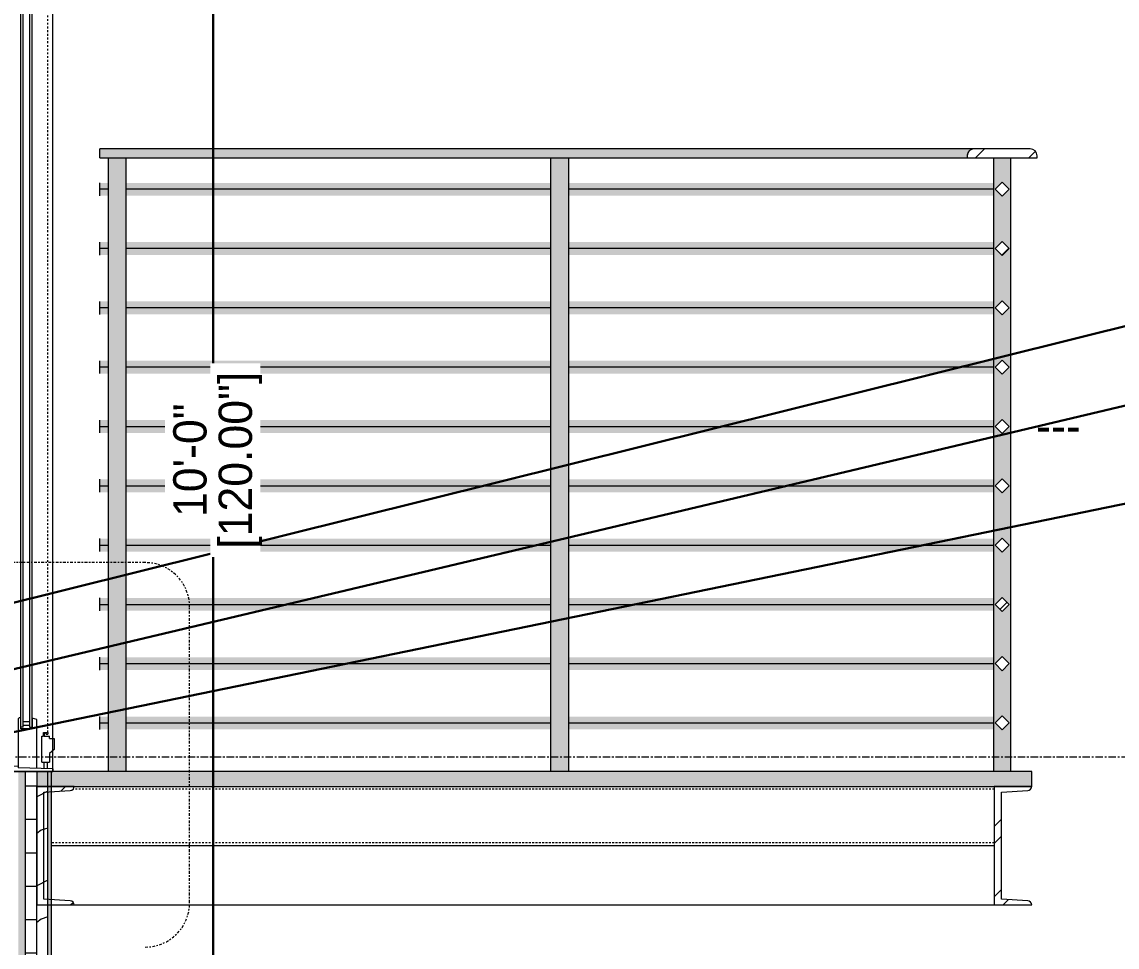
# Model space of a CAD drawing. Header units: inches. Extents: x 2469 to 3241, y -184 to 455.
# Drawn here: x 2896.8 to 2970.7, y 255.2 to 317.6 of the extents above; entities that cross this region are included whole.
import ezdxf

# ---------------------------------------------------------------- set-up
doc = ezdxf.new("R2010")
doc.units = ezdxf.units.IN
doc.header["$MEASUREMENT"] = 0
for name, pattern in [('Dash', [0.25, 0.125, -0.125]), ('Dash Dot 3_16_', [0.3125, 0.1875, -0.0625, 0, -0.0625]), ('Grid Line 1_2_', [0.875, 0.5, -0.125, 0.125, -0.125]), ('Hidden 1_8_', [0.1875, 0.125, -0.0625])]:
    doc.linetypes.add(name, pattern=pattern)
for name, color, linetype, lineweight in [('A-ANNO-DIMS-1', 211, 'Continuous', 30), ('A-ANNO-SYMB', 150, 'Continuous', 9), ('A-ANNO-SYMB-1', 150, 'Dash Dot 3_16_', 9), ('A-DETL-GENF-1', 55, 'Continuous', 9), ('A-DETL-GENF-HDLN-1', 55, 'Dash', 9), ('A-DOOR-2', 55, 'Continuous', 9), ('A-DOOR-5', 31, 'Continuous', 9), ('A-DOOR-FRAM', 31, 'Continuous', 9), ('A-DOOR-FRAM-2', 55, 'Continuous', 9), ('A-FLOR-5', 192, 'Continuous', 9), ('A-FLOR-6', 13, 'Continuous', 18), ('A-FLOR-HRAL', 11, 'Continuous', 9), ('A-FLOR-HRAL-1', 254, 'Continuous', 9), ('A-FLOR-HRAL-2', 55, 'Continuous', 9), ('A-FLOR-LEVL-1', 51, 'Grid Line 1_2_', 9), ('A-WALL-2', 55, 'Continuous', 9), ('A-WALL-3', 251, 'Continuous', 5), ('A-WALL-6', 113, 'Continuous', 9), ('A-WALL-PATT-2', 45, 'Continuous', 9), ('G-ANNO-TEXT', 231, 'Continuous', 30), ('S-BEAM-1', 55, 'Continuous', 9), ('S-BEAM-5', 55, 'Hidden 1_8_', 9)]:
    doc.layers.add(name, color=color, linetype=linetype, lineweight=lineweight)
doc.styles.add('Century Gothic', font='ufonts.com_century-gothic.ttf', dxfattribs={"height": 2.25})
doc.dimstyles.new('OD__1_16__Tol__', dxfattribs={"dimscale": 12, "dimtxt": 2.349379, "dimasz": 0.25, "dimexe": 0.1875, "dimexo": 0.125, "dimgap": 0.03125, "dimtad": 1, "dimdec": 4, "dimrnd": 0.0625, "dimzin": 3, "dimdsep": 46, "dimlunit": 4, "dimtxsty": 'Century Gothic', "dimblk1": 'OBLIQUE', "dimblk2": 'OBLIQUE', "dimsah": 1, "dimcen": 0.09, "dimdle": 0.1875, "dimazin": 0, "dimtfac": 1, "dimtdec": 4, "dimtix": 1, "dimtmove": 0, "dimatfit": 3, "dimfxl": 1, "dimtvp": 1, "dimtfill": 1, "dimfrac": 2, "dimtolj": 1, "dimtzin": 0, "dimlwd": 30, "dimlwe": 30, "dimarcsym": 2})
pattern_1 = [(45, (3257.106, 59.024), (-2.375879, 2.375879), []), (45, (3257.106, 62.624), (-2.375879, 2.375879), [])]

# ---------------------------------------------------------------- blocks, each defined once
blk = doc.blocks.new('Door-Sliding-Marvin-2_Panel_Patio_Door-Essential - MARVIN ESSENTIAL SLIDING - 6_-0_X6_-10_ - 3RD FLOOR-3344819-WALL SECTION - NORTH EXT_ WALL - LOOKING WEST')
at = {"layer": 'A-DETL-GENF-1'}
for p, q in [((3859.224, 349.999), (3859.269, 349.999)), ((3859.224, 348.655), (3859.224, 349.999)), ((3859.269, 348.5), (3859.269, 349.999)), ((3855.849, 348.5), (3855.849, 347)), ((3860.262, 348.5), (3855.849, 348.5)), ((3856.286, 348.25), (3856.286, 347.139)), ((3857.661, 348.25), (3856.286, 348.25)), ((3857.661, 348.25), (3857.661, 347)), ((3859.114, 348.5), (3859.114, 348.655)), ((3859.224, 348.655), (3859.114, 348.655)), ((3860.262, 347.75), (3860.262, 348.5)), ((3856.286, 345.187), (3856.286, 347.562)), ((3856.286, 347.562), (3857.536, 347.562)), ((3857.536, 347.562), (3857.536, 345.24)), ((3857.974, 345.187), (3857.974, 347.562)), ((3857.974, 347.562), (3859.224, 347.562)), ((3859.224, 347.562), (3859.224, 345.24)), ((3859.349, 347), (3859.349, 347.75)), ((3859.349, 347.75), (3860.262, 347.75)), ((3859.792, 347.401), (3859.912, 347.401)), ((3859.792, 346.39), (3859.792, 347.401)), ((3859.912, 347.401), (3859.912, 347.01)), ((3859.967, 347.328), (3859.967, 346.181)), ((3860.259, 347.328), (3859.967, 347.328)), ((3860.164, 347.75), (3860.259, 347.328)), ((3860.312, 347.32), (3860.215, 347.75)), ((3860.312, 346.181), (3860.312, 347.32)), ((3855.849, 347), (3856.14, 347)), ((3856.286, 347.139), (3856.14, 347)), ((3857.661, 347), (3857.974, 347)), ((3859.224, 347), (3859.349, 347)), ((3859.837, 347.01), (3859.837, 346.374)), ((3859.967, 347.01), (3859.837, 347.01)), ((3857.224, 345.875), (3856.474, 345.875)), ((3856.474, 345.875), (3856.474, 345.125)), ((3857.224, 345.156), (3857.224, 345.875)), ((3858.161, 345.875), (3858.161, 345.125)), ((3858.911, 345.875), (3858.161, 345.875)), ((3858.911, 345.156), (3858.911, 345.875)), ((3859.567, 346.101), (3859.792, 346.39)), ((3859.567, 346.101), (3859.567, 344.338)), ((3859.837, 346.374), (3859.614, 346.087)), ((3860.087, 346.087), (3859.614, 346.087)), ((3859.967, 346.523), (3859.837, 346.523)), ((3859.967, 346.181), (3860.312, 346.181)), ((3860.087, 345.506), (3860.087, 346.087)), ((3856.349, 345.125), (3856.286, 345.187)), ((3856.474, 345.125), (3856.349, 345.125)), ((3856.474, 269.991), (3856.474, 345.759)), ((3856.62, 345.759), (3856.474, 345.759)), ((3856.62, 269.991), (3856.62, 345.759)), ((3857.073, 345.652), (3856.62, 345.652)), ((3857.073, 345.394), (3856.62, 345.394)), ((3857.073, 269.991), (3857.073, 345.759)), ((3857.073, 345.759), (3857.224, 345.759)), ((3857.224, 269.991), (3857.224, 345.759)), ((3857.536, 345.24), (3857.224, 345.156)), ((3858.036, 345.125), (3857.974, 345.187)), ((3858.161, 345.125), (3858.036, 345.125)), ((3858.161, 269.991), (3858.161, 345.759)), ((3858.307, 345.759), (3858.161, 345.759)), ((3858.307, 269.991), (3858.307, 345.759)), ((3858.76, 345.652), (3858.307, 345.652)), ((3858.76, 345.394), (3858.307, 345.394)), ((3858.76, 269.991), (3858.76, 345.759)), ((3858.76, 345.759), (3858.911, 345.759)), ((3858.911, 269.991), (3858.911, 345.759)), ((3859.224, 345.24), (3858.911, 345.156)), ((3860.399, 345.246), (3860.087, 345.506)), ((3860.399, 344.494), (3860.399, 345.246)), ((3860.087, 344.494), (3860.087, 344.338)), ((3860.087, 344.494), (3860.399, 344.494)), ((3859.567, 344.338), (3859.69, 344.338)), ((3859.69, 344.338), (3859.69, 344.093)), ((3859.69, 344.093), (3859.971, 344.093)), ((3859.73, 344.338), (3860.087, 344.338)), ((3859.73, 344.133), (3859.73, 344.338)), ((3859.866, 344.133), (3859.73, 344.133)), ((3859.866, 344.203), (3859.971, 344.203)), ((3859.866, 344.203), (3859.866, 344.133)), ((3859.971, 344.093), (3859.971, 344.203)), ((3856.349, 270.625), (3856.286, 270.562)), ((3856.286, 270.562), (3856.286, 268.375)), ((3856.474, 270.625), (3856.349, 270.625)), ((3856.474, 269.875), (3856.474, 270.625)), ((3857.536, 270.51), (3857.224, 270.594)), ((3857.224, 270.594), (3857.224, 269.875)), ((3857.536, 268.375), (3857.536, 270.51)), ((3858.036, 270.625), (3857.974, 270.562)), ((3857.974, 270.562), (3857.974, 267.254)), ((3858.161, 270.625), (3858.036, 270.625)), ((3858.161, 269.875), (3858.161, 270.625)), ((3859.224, 270.51), (3858.911, 270.594)), ((3858.911, 270.594), (3858.911, 269.875)), ((3859.224, 267.21), (3859.224, 270.51)), ((3856.62, 269.991), (3856.474, 269.991)), ((3857.224, 269.875), (3856.474, 269.875)), ((3857.073, 270.356), (3856.62, 270.356)), ((3857.073, 270.098), (3856.62, 270.098)), ((3857.073, 269.991), (3857.224, 269.991)), ((3858.307, 269.991), (3858.161, 269.991)), ((3858.911, 269.875), (3858.161, 269.875)), ((3858.76, 270.356), (3858.307, 270.356)), ((3858.76, 270.098), (3858.307, 270.098)), ((3858.76, 269.991), (3858.911, 269.991)), ((3859.567, 269.39), (3859.69, 269.39)), ((3859.567, 267.64), (3859.567, 269.39)), ((3859.69, 269.39), (3859.69, 269.635)), ((3859.69, 269.635), (3859.971, 269.635)), ((3859.73, 269.595), (3859.73, 269.39)), ((3859.866, 269.595), (3859.73, 269.595)), ((3859.73, 269.39), (3860.087, 269.39)), ((3859.866, 269.525), (3859.866, 269.595)), ((3859.866, 269.525), (3859.971, 269.525)), ((3859.971, 269.635), (3859.971, 269.525)), ((3860.087, 269.234), (3860.087, 269.39)), ((3860.087, 269.234), (3860.399, 269.234)), ((3860.399, 269.234), (3860.399, 268.482)), ((3855.942, 268.656), (3855.849, 268.562)), ((3855.849, 267), (3855.849, 268.562)), ((3855.942, 268.656), (3856.199, 268.656)), ((3856.199, 268.259), (3856.199, 268.656)), ((3856.199, 268.259), (3856.98, 268.259)), ((3856.286, 268.375), (3857.134, 268.375)), ((3856.98, 268.259), (3856.98, 267.378)), ((3857.134, 268.375), (3857.134, 267.705)), ((3857.194, 268.375), (3857.536, 268.375)), ((3857.194, 267.705), (3857.194, 268.375)), ((3860.399, 268.482), (3860.087, 268.222)), ((3857.134, 267.705), (3857.194, 267.705)), ((3859.567, 267.64), (3860.087, 267.64)), ((3859.702, 267.64), (3859.702, 267.193)), ((3859.942, 267.185), (3859.942, 267.64)), ((3860.087, 268.222), (3860.087, 267.64)), ((3860.317, 267), (3855.849, 267)), ((3857.974, 267.344), (3856.98, 267.378)), ((3860.317, 267.172), (3857.974, 267.254)), ((3860.317, 267.172), (3860.317, 267))]:
    blk.add_line(p, q, dxfattribs=at)
at = {"layer": 'A-DETL-GENF-HDLN-1'}
blk.add_line((3859.971, 269.635), (3859.971, 344.093), dxfattribs=at)
at = {"layer": 'A-DOOR-5'}
for p, q in [((3851.849, 347.812), (3851.849, 348.5)), ((3855.817, 347.812), (3851.849, 347.812))]:
    blk.add_line(p, q, dxfattribs=at)
at = {"layer": 'A-DOOR-FRAM'}
blk.add_line((3855.849, 267), (3860.317, 267), dxfattribs=at)
at = {"layer": 'A-DOOR-FRAM-2'}
for p, q in [((3851.849, 348.5), (3851.849, 267)), ((3855.817, 348.5), (3851.849, 348.5)), ((3855.849, 348.5), (3855.849, 267)), ((3860.317, 348.5), (3855.849, 348.5)), ((3860.317, 267), (3860.317, 348.5)), ((3851.849, 267), (3855.817, 267))]:
    blk.add_line(p, q, dxfattribs=at)
blk = doc.blocks.new('Railing - Baluster_01-2700443-WALL SECTION - NORTH EXT_ WALL - LOOKING WEST')
at = {"layer": 'A-FLOR-HRAL-1'}
blk.add_hatch(color=256, dxfattribs=at).paths.add_polyline_path([(3865.245, 267), (3865.245, 308.405), (3864.064, 308.405), (3864.064, 267)], flags=0)
at = {"layer": 'A-FLOR-HRAL-2'}
for p, q in [((3864.064, 267), (3864.064, 308.405)), ((3865.245, 308.405), (3865.245, 267))]:
    blk.add_line(p, q, dxfattribs=at)
blk = doc.blocks.new('Railing - Baluster_01-V61-WALL SECTION - NORTH EXT_ WALL - LOOKING WEST')
at = {"layer": 'A-FLOR-HRAL-1'}
h = blk.add_hatch(color=256, dxfattribs=at)
h.paths.add_polyline_path([(3924.952, 267), (3924.952, 308.405), (3923.771, 308.405), (3923.771, 267), (3924.835, 267)], flags=0)
h.paths.add_polyline_path([(3924.362, 269.803), (3923.888, 270.277), (3924.362, 270.75), (3924.835, 270.277)], flags=0)
h.paths.add_polyline_path([(3924.362, 273.803), (3923.888, 274.277), (3924.362, 274.75), (3924.835, 274.277)], flags=0)
h.paths.add_polyline_path([(3924.362, 277.803), (3923.888, 278.277), (3924.362, 278.75), (3924.835, 278.277)], flags=0)
h.paths.add_polyline_path([(3924.362, 281.803), (3923.888, 282.277), (3924.362, 282.75), (3924.835, 282.277)], flags=0)
h.paths.add_polyline_path([(3924.362, 285.803), (3923.888, 286.277), (3924.362, 286.75), (3924.835, 286.277)], flags=0)
h.paths.add_polyline_path([(3924.362, 289.803), (3923.888, 290.277), (3924.362, 290.75), (3924.835, 290.277)], flags=0)
h.paths.add_polyline_path([(3924.362, 293.803), (3923.888, 294.277), (3924.362, 294.75), (3924.835, 294.277)], flags=0)
h.paths.add_polyline_path([(3924.362, 297.803), (3923.888, 298.277), (3924.362, 298.75), (3924.835, 298.277)], flags=0)
h.paths.add_polyline_path([(3924.362, 301.803), (3923.888, 302.277), (3924.362, 302.75), (3924.835, 302.277)], flags=0)
h.paths.add_polyline_path([(3924.362, 305.803), (3923.888, 306.277), (3924.362, 306.75), (3924.835, 306.277)], flags=0)
at = {"layer": 'A-FLOR-HRAL-2'}
for p, q in [((3923.771, 308.405), (3923.771, 267)), ((3924.952, 267), (3924.952, 308.405))]:
    blk.add_line(p, q, dxfattribs=at)
blk = doc.blocks.new('Railing - Railing-3281432-WALL SECTION - NORTH EXT_ WALL - LOOKING WEST')
at = {"layer": 'A-FLOR-HRAL'}
h = blk.add_hatch(dxfattribs=at)
h.set_pattern_fill('FP_9', color=256, style=0, pattern_type=2)
h.set_pattern_definition(pattern_1)
h.paths.add_polyline_path([(3923.346, 308.405), (3926.724, 308.405), (3926.724, 308.528), (3926.585, 308.862), (3926.251, 309), (3922.472, 309), (3922.138, 308.862), (3921.999, 308.528), (3921.999, 308.405)], flags=0)
h = blk.add_hatch(dxfattribs=at)
h.set_pattern_fill('FP_9', color=256, style=0, pattern_type=2)
h.set_pattern_definition(pattern_1)
h.paths.add_polyline_path([(3924.362, 301.803), (3924.835, 302.277), (3924.362, 302.75), (3923.888, 302.277)], flags=0)
h = blk.add_hatch(dxfattribs=at)
h.set_pattern_fill('FP_9', color=256, style=0, pattern_type=2)
h.set_pattern_definition(pattern_1)
h.paths.add_polyline_path([(3924.362, 297.803), (3924.835, 298.277), (3924.362, 298.75), (3923.888, 298.277)], flags=0)
h = blk.add_hatch(dxfattribs=at)
h.set_pattern_fill('FP_9', color=256, style=0, pattern_type=2)
h.set_pattern_definition(pattern_1)
h.paths.add_polyline_path([(3924.362, 277.803), (3924.835, 278.277), (3924.362, 278.75), (3923.888, 278.277)], flags=0)
h = blk.add_hatch(dxfattribs=at)
h.set_pattern_fill('FP_9', color=256, style=0, pattern_type=2)
h.set_pattern_definition(pattern_1)
h.paths.add_polyline_path([(3924.362, 269.803), (3924.835, 270.277), (3924.362, 270.75), (3923.888, 270.277)], flags=0)
at = {"layer": 'A-FLOR-HRAL-1'}
for points in [[(3921.999, 308.528), (3922.015, 308.65), (3922.063, 308.764), (3922.138, 308.862), (3922.236, 308.937), (3922.349, 308.984), (3922.472, 309), (3863.474, 309), (3863.474, 308.528), (3921.331, 308.528)], [(3897.796, 308.405), (3921.999, 308.405), (3921.999, 308.528), (3863.474, 308.528), (3863.474, 308.405), (3895.099, 308.405)]]:
    blk.add_hatch(color=256, dxfattribs=at).paths.add_polyline_path(points, flags=0)
h = blk.add_hatch(color=256, dxfattribs=at)
h.paths.add_polyline_path([(3923.346, 306.277), (3923.771, 306.278), (3923.771, 306.712), (3895.099, 306.712), (3895.099, 306.277), (3922.472, 306.277)], flags=0)
h.paths.add_polyline_path([(3864.064, 306.277), (3864.064, 306.712), (3863.474, 306.712), (3863.474, 306.277)], flags=0)
h.paths.add_polyline_path([(3865.245, 306.277), (3893.918, 306.277), (3893.918, 306.712), (3865.245, 306.712), (3865.245, 306.7)], flags=0)
h = blk.add_hatch(color=256, dxfattribs=at)
edge = h.paths.add_edge_path(flags=0)
edge.add_line((3864.064, 305.841), (3864.064, 306.277))
edge.add_line((3864.064, 306.277), (3863.474, 306.277))
edge.add_line((3863.474, 306.277), (3863.474, 305.841))
edge = h.paths.add_edge_path(flags=0)
edge.add_line((3893.918, 305.841), (3893.918, 306.277))
edge.add_line((3893.918, 306.277), (3865.245, 306.277))
edge.add_line((3865.245, 306.277), (3865.245, 306.116))
edge.add_line((3865.245, 306.116), (3865.245, 305.841))
edge = h.paths.add_edge_path(flags=0)
edge.add_line((3923.771, 305.841), (3923.771, 306.277))
edge.add_line((3923.771, 306.277), (3895.099, 306.277))
edge.add_line((3895.099, 306.277), (3895.099, 305.841))
h = blk.add_hatch(color=256, dxfattribs=at)
h.paths.add_polyline_path([(3865.245, 302.277), (3893.918, 302.277), (3893.918, 302.712), (3865.245, 302.712), (3865.245, 302.7)], flags=0)
h.paths.add_polyline_path([(3895.099, 302.277), (3923.771, 302.278), (3923.771, 302.712), (3895.099, 302.712), (3895.099, 302.484)], flags=0)
h.paths.add_polyline_path([(3863.474, 302.277), (3864.064, 302.277), (3864.064, 302.712), (3863.474, 302.712)], flags=0)
h = blk.add_hatch(color=256, dxfattribs=at)
edge = h.paths.add_edge_path(flags=0)
edge.add_line((3864.064, 301.841), (3864.064, 302.277))
edge.add_line((3864.064, 302.277), (3863.474, 302.277))
edge.add_line((3863.474, 302.277), (3863.474, 301.841))
edge = h.paths.add_edge_path(flags=0)
edge.add_line((3893.918, 301.841), (3893.918, 302.277))
edge.add_line((3893.918, 302.277), (3865.245, 302.277))
edge.add_line((3865.245, 302.277), (3865.245, 302.116))
edge.add_line((3865.245, 302.116), (3865.245, 301.841))
edge = h.paths.add_edge_path(flags=0)
edge.add_line((3923.771, 301.841), (3923.771, 302.277))
edge.add_line((3923.771, 302.277), (3895.099, 302.277))
edge.add_line((3895.099, 302.277), (3895.099, 301.841))
h = blk.add_hatch(color=256, dxfattribs=at)
h.paths.add_polyline_path([(3923.346, 298.277), (3923.771, 298.278), (3923.771, 298.712), (3895.099, 298.712), (3895.099, 298.277), (3897.796, 298.277)], flags=0)
h.paths.add_polyline_path([(3893.918, 298.277), (3893.918, 298.712), (3865.245, 298.712), (3865.245, 298.277), (3872.245, 298.277)], flags=0)
h.paths.add_polyline_path([(3863.474, 298.277), (3864.064, 298.277), (3864.064, 298.712), (3863.474, 298.712)], flags=0)
h = blk.add_hatch(color=256, dxfattribs=at)
edge = h.paths.add_edge_path(flags=0)
edge.add_line((3864.064, 297.841), (3864.064, 298.277))
edge.add_line((3864.064, 298.277), (3863.474, 298.277))
edge.add_line((3863.474, 298.277), (3863.474, 297.841))
edge = h.paths.add_edge_path(flags=0)
edge.add_line((3893.918, 297.841), (3893.918, 298.277))
edge.add_line((3893.918, 298.277), (3865.245, 298.277))
edge.add_line((3865.245, 298.277), (3865.245, 298.116))
edge.add_line((3865.245, 298.116), (3865.245, 297.841))
edge = h.paths.add_edge_path(flags=0)
edge.add_line((3923.771, 297.841), (3923.771, 298.277))
edge.add_line((3923.771, 298.277), (3895.099, 298.277))
edge.add_line((3895.099, 298.277), (3895.099, 297.841))
h = blk.add_hatch(color=256, dxfattribs=at)
h.paths.add_polyline_path([(3893.918, 294.277), (3893.918, 294.712), (3865.245, 294.712), (3865.245, 294.277), (3872.245, 294.277)], flags=0)
h.paths.add_polyline_path([(3864.064, 294.277), (3864.064, 294.712), (3863.474, 294.712), (3863.474, 294.277)], flags=0)
h.paths.add_polyline_path([(3923.771, 294.277), (3923.771, 294.712), (3895.099, 294.712), (3895.099, 294.277), (3923.346, 294.277)], flags=0)
h = blk.add_hatch(color=256, dxfattribs=at)
edge = h.paths.add_edge_path(flags=0)
edge.add_line((3864.064, 293.841), (3864.064, 294.277))
edge.add_line((3864.064, 294.277), (3863.474, 294.277))
edge.add_line((3863.474, 294.277), (3863.474, 293.841))
edge = h.paths.add_edge_path(flags=0)
edge.add_line((3893.918, 293.841), (3893.918, 294.277))
edge.add_line((3893.918, 294.277), (3865.245, 294.277))
edge.add_line((3865.245, 294.277), (3865.245, 294.116))
edge.add_line((3865.245, 294.116), (3865.245, 293.841))
edge = h.paths.add_edge_path(flags=0)
edge.add_line((3923.771, 293.841), (3923.771, 294.277))
edge.add_line((3923.771, 294.277), (3895.099, 294.277))
edge.add_line((3895.099, 294.277), (3895.099, 293.841))
h = blk.add_hatch(color=256, dxfattribs=at)
h.paths.add_polyline_path([(3923.346, 290.277), (3923.771, 290.278), (3923.771, 290.712), (3895.099, 290.712), (3895.099, 290.277), (3897.796, 290.277)], flags=0)
h.paths.add_polyline_path([(3893.918, 290.277), (3893.918, 290.712), (3865.245, 290.712), (3865.245, 290.277), (3872.245, 290.277)], flags=0)
h.paths.add_polyline_path([(3863.474, 290.277), (3864.064, 290.277), (3864.064, 290.712), (3863.474, 290.712)], flags=0)
h = blk.add_hatch(color=256, dxfattribs=at)
edge = h.paths.add_edge_path(flags=0)
edge.add_line((3864.064, 289.841), (3864.064, 290.277))
edge.add_line((3864.064, 290.277), (3863.474, 290.277))
edge.add_line((3863.474, 290.277), (3863.474, 289.841))
edge = h.paths.add_edge_path(flags=0)
edge.add_line((3893.918, 289.841), (3893.918, 290.277))
edge.add_line((3893.918, 290.277), (3865.245, 290.277))
edge.add_line((3865.245, 290.277), (3865.245, 289.841))
edge = h.paths.add_edge_path(flags=0)
edge.add_line((3923.771, 289.841), (3923.771, 290.277))
edge.add_line((3923.771, 290.277), (3895.099, 290.277))
edge.add_line((3895.099, 290.277), (3895.099, 289.841))
h = blk.add_hatch(color=256, dxfattribs=at)
h.paths.add_polyline_path([(3864.064, 286.277), (3864.064, 286.712), (3863.474, 286.712), (3863.474, 286.277)], flags=0)
h.paths.add_polyline_path([(3872.245, 286.277), (3893.918, 286.277), (3893.918, 286.712), (3865.245, 286.712), (3865.245, 286.277)], flags=0)
h.paths.add_polyline_path([(3923.346, 286.277), (3923.771, 286.278), (3923.771, 286.712), (3895.099, 286.712), (3895.099, 286.277), (3897.796, 286.277)], flags=0)
h = blk.add_hatch(color=256, dxfattribs=at)
edge = h.paths.add_edge_path(flags=0)
edge.add_line((3864.064, 285.841), (3864.064, 286.277))
edge.add_line((3864.064, 286.277), (3863.474, 286.277))
edge.add_line((3863.474, 286.277), (3863.474, 285.841))
edge = h.paths.add_edge_path(flags=0)
edge.add_line((3893.918, 285.841), (3893.918, 286.277))
edge.add_line((3893.918, 286.277), (3865.245, 286.277))
edge.add_line((3865.245, 286.277), (3865.245, 285.841))
edge = h.paths.add_edge_path(flags=0)
edge.add_line((3923.771, 285.841), (3923.771, 286.277))
edge.add_line((3923.771, 286.277), (3895.099, 286.277))
edge.add_line((3895.099, 286.277), (3895.099, 285.841))
h = blk.add_hatch(color=256, dxfattribs=at)
h.paths.add_polyline_path([(3923.346, 282.277), (3923.771, 282.278), (3923.771, 282.712), (3895.099, 282.712), (3895.099, 282.277), (3897.796, 282.277)], flags=0)
h.paths.add_polyline_path([(3863.474, 282.277), (3864.064, 282.277), (3864.064, 282.712), (3863.474, 282.712)], flags=0)
h.paths.add_polyline_path([(3865.245, 282.277), (3893.918, 282.277), (3893.918, 282.712), (3865.245, 282.712), (3865.245, 282.7)], flags=0)
h = blk.add_hatch(color=256, dxfattribs=at)
edge = h.paths.add_edge_path(flags=0)
edge.add_line((3864.064, 281.841), (3864.064, 282.277))
edge.add_line((3864.064, 282.277), (3863.474, 282.277))
edge.add_line((3863.474, 282.277), (3863.474, 281.841))
edge = h.paths.add_edge_path(flags=0)
edge.add_line((3893.918, 281.841), (3893.918, 282.277))
edge.add_line((3893.918, 282.277), (3865.245, 282.277))
edge.add_line((3865.245, 282.277), (3865.245, 281.841))
edge = h.paths.add_edge_path(flags=0)
edge.add_line((3923.771, 281.841), (3923.771, 282.277))
edge.add_line((3923.771, 282.277), (3895.099, 282.277))
edge.add_line((3895.099, 282.277), (3895.099, 281.841))
h = blk.add_hatch(color=256, dxfattribs=at)
h.paths.add_polyline_path([(3893.918, 278.277), (3893.918, 278.712), (3865.245, 278.712), (3865.245, 278.277), (3872.245, 278.277)], flags=0)
h.paths.add_polyline_path([(3864.064, 278.277), (3864.064, 278.712), (3863.474, 278.712), (3863.474, 278.277)], flags=0)
h.paths.add_polyline_path([(3923.771, 278.277), (3923.771, 278.712), (3895.099, 278.712), (3895.099, 278.277), (3897.796, 278.277)], flags=0)
h = blk.add_hatch(color=256, dxfattribs=at)
edge = h.paths.add_edge_path(flags=0)
edge.add_line((3893.918, 277.841), (3893.918, 278.277))
edge.add_line((3893.918, 278.277), (3865.245, 278.277))
edge.add_line((3865.245, 278.277), (3865.245, 277.841))
edge = h.paths.add_edge_path(flags=0)
edge.add_line((3864.064, 277.841), (3864.064, 278.277))
edge.add_line((3864.064, 278.277), (3863.474, 278.277))
edge.add_line((3863.474, 278.277), (3863.474, 277.841))
edge = h.paths.add_edge_path(flags=0)
edge.add_line((3923.771, 277.841), (3923.771, 278.277))
edge.add_line((3923.771, 278.277), (3895.099, 278.277))
edge.add_line((3895.099, 278.277), (3895.099, 277.841))
h = blk.add_hatch(color=256, dxfattribs=at)
h.paths.add_polyline_path([(3897.796, 274.277), (3923.771, 274.278), (3923.771, 274.712), (3895.099, 274.712), (3895.099, 274.277)], flags=0)
h.paths.add_polyline_path([(3864.064, 274.277), (3864.064, 274.712), (3863.474, 274.712), (3863.474, 274.277)], flags=0)
h.paths.add_polyline_path([(3865.245, 274.277), (3893.918, 274.277), (3893.918, 274.712), (3865.245, 274.712), (3865.245, 274.7)], flags=0)
h = blk.add_hatch(color=256, dxfattribs=at)
edge = h.paths.add_edge_path(flags=0)
edge.add_line((3893.918, 273.841), (3893.918, 274.277))
edge.add_line((3893.918, 274.277), (3865.245, 274.277))
edge.add_line((3865.245, 274.277), (3865.245, 273.841))
edge = h.paths.add_edge_path(flags=0)
edge.add_line((3864.064, 273.841), (3864.064, 274.277))
edge.add_line((3864.064, 274.277), (3863.474, 274.277))
edge.add_line((3863.474, 274.277), (3863.474, 273.841))
edge = h.paths.add_edge_path(flags=0)
edge.add_line((3923.771, 273.841), (3923.771, 274.277))
edge.add_line((3923.771, 274.277), (3895.099, 274.277))
edge.add_line((3895.099, 274.277), (3895.099, 273.841))
h = blk.add_hatch(color=256, dxfattribs=at)
h.paths.add_polyline_path([(3872.245, 270.277), (3893.918, 270.277), (3893.918, 270.712), (3865.245, 270.712), (3865.245, 270.277)], flags=0)
h.paths.add_polyline_path([(3923.771, 270.277), (3923.771, 270.712), (3895.099, 270.712), (3895.099, 270.277), (3897.796, 270.277)], flags=0)
h.paths.add_polyline_path([(3864.064, 270.277), (3864.064, 270.712), (3863.474, 270.712), (3863.474, 270.277)], flags=0)
h = blk.add_hatch(color=256, dxfattribs=at)
edge = h.paths.add_edge_path(flags=0)
edge.add_line((3893.918, 269.841), (3893.918, 270.277))
edge.add_line((3893.918, 270.277), (3865.245, 270.277))
edge.add_line((3865.245, 270.277), (3865.245, 269.841))
edge = h.paths.add_edge_path(flags=0)
edge.add_line((3864.064, 269.841), (3864.064, 270.277))
edge.add_line((3864.064, 270.277), (3863.474, 270.277))
edge.add_line((3863.474, 270.277), (3863.474, 269.841))
edge = h.paths.add_edge_path(flags=0)
edge.add_line((3923.771, 269.841), (3923.771, 270.277))
edge.add_line((3923.771, 270.277), (3895.099, 270.277))
edge.add_line((3895.099, 270.277), (3895.099, 269.841))
at = {"layer": 'A-FLOR-HRAL'}
for p, q in [((3926.251, 309), (3922.472, 309)), ((3921.999, 308.528), (3921.999, 308.405)), ((3921.999, 308.405), (3926.724, 308.405)), ((3926.724, 308.405), (3926.724, 308.528)), ((3924.362, 306.75), (3923.888, 306.277)), ((3924.835, 306.277), (3924.362, 306.75)), ((3923.888, 306.277), (3924.362, 305.803)), ((3924.362, 305.803), (3924.835, 306.277)), ((3924.362, 302.75), (3923.888, 302.277)), ((3923.888, 302.277), (3924.362, 301.803)), ((3924.835, 302.277), (3924.362, 302.75)), ((3924.362, 301.803), (3924.835, 302.277)), ((3924.362, 298.75), (3923.888, 298.277)), ((3924.835, 298.277), (3924.362, 298.75)), ((3923.888, 298.277), (3924.362, 297.803)), ((3924.362, 297.803), (3924.835, 298.277)), ((3924.362, 294.75), (3923.888, 294.277)), ((3923.888, 294.277), (3924.362, 293.803)), ((3924.835, 294.277), (3924.362, 294.75)), ((3924.362, 293.803), (3924.835, 294.277)), ((3924.362, 290.75), (3923.888, 290.277)), ((3924.835, 290.277), (3924.362, 290.75)), ((3923.888, 290.277), (3924.362, 289.803)), ((3924.362, 289.803), (3924.835, 290.277)), ((3924.362, 286.75), (3923.888, 286.277)), ((3924.835, 286.277), (3924.362, 286.75)), ((3923.888, 286.277), (3924.362, 285.803)), ((3924.362, 285.803), (3924.835, 286.277)), ((3924.362, 282.75), (3923.888, 282.277)), ((3923.888, 282.277), (3924.362, 281.803)), ((3924.835, 282.277), (3924.362, 282.75)), ((3924.362, 281.803), (3924.835, 282.277)), ((3924.362, 278.75), (3923.888, 278.277)), ((3924.835, 278.277), (3924.362, 278.75)), ((3923.888, 278.277), (3924.362, 277.803)), ((3924.362, 277.803), (3924.835, 278.277)), ((3924.362, 274.75), (3923.888, 274.277)), ((3923.888, 274.277), (3924.362, 273.803)), ((3924.835, 274.277), (3924.362, 274.75)), ((3924.362, 273.803), (3924.835, 274.277)), ((3924.362, 270.75), (3923.888, 270.277)), ((3924.835, 270.277), (3924.362, 270.75)), ((3923.888, 270.277), (3924.362, 269.803)), ((3924.362, 269.803), (3924.835, 270.277))]:
    blk.add_line(p, q, dxfattribs=at)
for centre, start, end in [((3922.472, 308.528), 90, 180), ((3926.251, 308.528), 0, 90)]:
    blk.add_arc(centre, 0.472, start, end, dxfattribs=at)
at = {"layer": 'A-FLOR-HRAL-2'}
for p, q in [((3922.472, 309), (3863.474, 309)), ((3863.474, 308.528), (3863.474, 309)), ((3863.474, 308.405), (3863.474, 308.528)), ((3863.474, 308.405), (3921.999, 308.405)), ((3863.474, 306.277), (3863.474, 306.712)), ((3864.064, 306.277), (3863.474, 306.277)), ((3863.474, 305.841), (3863.474, 306.277)), ((3893.918, 306.277), (3865.245, 306.277)), ((3923.771, 306.277), (3895.099, 306.277)), ((3863.474, 302.277), (3863.474, 302.712)), ((3864.064, 302.277), (3863.474, 302.277)), ((3863.474, 301.841), (3863.474, 302.277)), ((3893.918, 302.277), (3865.245, 302.277)), ((3923.771, 302.277), (3895.099, 302.277)), ((3863.474, 298.277), (3863.474, 298.712)), ((3864.064, 298.277), (3863.474, 298.277)), ((3863.474, 297.841), (3863.474, 298.277)), ((3893.918, 298.277), (3865.245, 298.277)), ((3923.771, 298.277), (3895.099, 298.277)), ((3863.474, 294.277), (3863.474, 294.712)), ((3864.064, 294.277), (3863.474, 294.277)), ((3863.474, 293.841), (3863.474, 294.277)), ((3893.918, 294.277), (3865.245, 294.277)), ((3923.771, 294.277), (3895.099, 294.277)), ((3863.474, 290.277), (3863.474, 290.712)), ((3863.474, 290.277), (3864.064, 290.277)), ((3863.474, 289.841), (3863.474, 290.277)), ((3865.245, 290.277), (3893.918, 290.277)), ((3895.099, 290.277), (3923.771, 290.277)), ((3863.474, 286.277), (3863.474, 286.712)), ((3863.474, 286.277), (3864.064, 286.277)), ((3863.474, 285.841), (3863.474, 286.277)), ((3865.245, 286.277), (3893.918, 286.277)), ((3895.099, 286.277), (3923.771, 286.277)), ((3863.474, 282.277), (3863.474, 282.712)), ((3863.474, 282.277), (3864.064, 282.277)), ((3863.474, 281.841), (3863.474, 282.277)), ((3865.245, 282.277), (3893.918, 282.277)), ((3895.099, 282.277), (3923.771, 282.277)), ((3863.474, 278.277), (3863.474, 278.712)), ((3863.474, 278.277), (3864.064, 278.277)), ((3863.474, 277.841), (3863.474, 278.277)), ((3865.245, 278.277), (3893.918, 278.277)), ((3895.099, 278.277), (3923.771, 278.277)), ((3863.474, 274.277), (3863.474, 274.712)), ((3863.474, 274.277), (3864.064, 274.277)), ((3863.474, 273.841), (3863.474, 274.277)), ((3865.245, 274.277), (3893.918, 274.277)), ((3895.099, 274.277), (3923.771, 274.277)), ((3863.474, 270.277), (3863.474, 270.712)), ((3863.474, 270.277), (3864.064, 270.277)), ((3863.474, 269.841), (3863.474, 270.277)), ((3865.245, 270.277), (3893.918, 270.277)), ((3895.099, 270.277), (3923.771, 270.277))]:
    blk.add_line(p, q, dxfattribs=at)
blk.add_open_spline([(3922.472, 309), (3922.431, 309), (3922.369, 308.992), (3922.29, 308.965), (3922.244, 308.942), (3922.209, 308.921), (3922.176, 308.897), (3922.145, 308.869), (3922.116, 308.839), (3922.09, 308.807), (3922.061, 308.764), (3922.034, 308.709), (3922.007, 308.631), (3921.999, 308.569), (3921.999, 308.528)], degree=3, knots=[0, 0, 0, 0, 0.166667, 0.25, 0.333333, 0.375, 0.416667, 0.5, 0.541667, 0.583333, 0.666667, 0.75, 0.833333, 1, 1, 1, 1], dxfattribs=at)
for name, p in [('Railing - Baluster_01-2700443-WALL SECTION - NORTH EXT_ WALL - LOOKING WEST', (0, 0)), ('Railing - Baluster_01-2700443-WALL SECTION - NORTH EXT_ WALL - LOOKING WEST', (29.853, 0)), ('Railing - Baluster_01-V61-WALL SECTION - NORTH EXT_ WALL - LOOKING WEST', (0, 0))]:
    blk.add_blockref(name, p)
blk = doc.blocks.new('Walls 47 - Walls 3-3281401-WALL SECTION - NORTH EXT_ WALL - LOOKING WEST')
at = {"layer": 'A-WALL-PATT-2'}
h = blk.add_hatch(dxfattribs=at)
h.set_pattern_fill('FP_9', color=256, style=0, pattern_type=2)
h.set_pattern_definition(pattern_1)
h.paths.add_polyline_path([(3860.224, 258), (3861.755, 258), (3861.675, 258.193), (3861.482, 258.273), (3860.224, 258.357), (3860.224, 258.293)], flags=0)
h.paths.add_polyline_path([(3860.224, 265.643), (3861.482, 265.727), (3861.675, 265.807), (3861.755, 266), (3860.224, 265.999), (3860.224, 265.707)], flags=0)
h = blk.add_hatch(dxfattribs=at)
h.set_pattern_fill('FP_9', color=256, style=0, pattern_type=2)
h.set_pattern_definition(pattern_1)
h.paths.add_polyline_path([(3926.362, 258), (3926.282, 258.193), (3926.089, 258.273), (3924.319, 258.391), (3924.319, 265.609), (3926.089, 265.727), (3926.282, 265.807), (3926.362, 266), (3923.83, 266), (3923.83, 258), (3924.319, 258)], flags=0)
at = {"layer": 'A-WALL-2'}
blk.add_line((3861.755, 258), (3923.83, 258), dxfattribs=at)
at = {"layer": 'A-WALL-6'}
for p, q in [((3861.755, 266), (3859.224, 266)), ((3859.224, 266), (3859.224, 258)), ((3859.712, 265.609), (3861.482, 265.727)), ((3859.712, 258.391), (3859.712, 265.609)), ((3926.362, 266), (3923.83, 266)), ((3923.83, 266), (3923.83, 258)), ((3924.319, 265.609), (3926.089, 265.727)), ((3924.319, 258.391), (3924.319, 265.609)), ((3859.224, 258), (3861.755, 258)), ((3861.482, 258.273), (3859.712, 258.391)), ((3923.83, 258), (3926.362, 258)), ((3926.089, 258.273), (3924.319, 258.391))]:
    blk.add_line(p, q, dxfattribs=at)
for centre, start, end in [((3861.482, 266), 270, 0), ((3926.089, 266), 270, 0), ((3861.482, 258), 0, 90), ((3926.089, 258), 0, 90)]:
    blk.add_arc(centre, 0.273, start, end, dxfattribs=at)
blk = doc.blocks.new('CISC HSS Rectangular_CSA G40_21_ - HS102x51x4_8-3284483-WALL SECTION - NORTH EXT_ WALL - LOOKING WEST')
at = {"layer": 'S-BEAM-1'}
blk.add_line((3860.224, 262), (3923.83, 262), dxfattribs=at)
at = {"layer": 'S-BEAM-5'}
for p, q in [((3923.83, 265.812), (3861.677, 265.812)), ((3923.83, 262.188), (3860.224, 262.188))]:
    blk.add_line(p, q, dxfattribs=at)
blk = doc.blocks.new('Section - Callout Head-565430-WALL SECTION - NORTH EXT_ WALL - LOOKING WEST')
at = {"layer": 'A-ANNO-SYMB', "insert": (3965.514, 442.22), "char_height": 2.25, "width": 3.86325, "attachment_point": 1, "style": 'Century Gothic'}
blk.add_mtext('---', dxfattribs=at)
blk = doc.blocks.new('_Oblique')
at = {"color": 0, "linetype": 'ByBlock', "lineweight": -2}
blk.add_line((-0.5, -0.5), (0.5, 0.5), dxfattribs=at)
blk = doc.blocks.new('DIMBLOCK25-WALL SECTION - NORTH EXT_ WALL - LOOKING WEST')
at = {"layer": 'A-ANNO-DIMS-1', "color": 0, "lineweight": 30, "transparency": 16777216}
for p, q in [((2909.746, 225.75), (2909.746, 350.25)), ((2909.124, 348), (2911.996, 348)), ((2909.124, 228), (2911.996, 228))]:
    blk.add_line(p, q, dxfattribs=at)
at = {"layer": 'Defpoints', "color": 0, "transparency": 16777216}
for p in [(2907.624, 348), (2909.746, 348), (2907.624, 228)]:
    blk.add_point(p, dxfattribs=at)
at = {"layer": 'A-ANNO-DIMS-1', "color": 0, "lineweight": 30, "transparency": 16777216, "xscale": 3, "yscale": 3, "zscale": 3}
for p, rotation in [((2909.746, 348), 90), ((2909.746, 228), 270)]:
    blk.add_blockref('_Oblique', p, dxfattribs=dict(at, rotation=rotation))
at = {"layer": 'A-ANNO-DIMS-1', "color": 0, "transparency": 16777216, "insert": (2908.189, 288), "char_height": 2.25, "attachment_point": 5, "rotation": 90, "style": 'Century Gothic', "bg_fill": 3, "box_fill_scale": 1.25, "bg_fill_color": 256, "bg_fill_true_color": 13158600, "bg_fill_transparency": 0}
blk.add_mtext('\\A1;10\'-0"', dxfattribs=at)
at = {"layer": 'A-ANNO-DIMS-1', "color": 0, "transparency": 16777216, "insert": (2911.578, 288), "char_height": 2.25, "attachment_point": 5, "rotation": 90, "style": 'Century Gothic', "bg_fill": 3, "box_fill_scale": 1.25, "bg_fill_color": 256, "bg_fill_true_color": 13158600, "bg_fill_transparency": 0}
blk.add_mtext('\\A1;[120.00"]', dxfattribs=at)

msp = doc.modelspace()

# ---------------------------------------------------------------- hatches: boundary and pattern name
at = {"layer": 'A-FLOR-6'}
msp.add_hatch(color=256, dxfattribs=at).paths.add_polyline_path([(2897.839687, 266), (2964.977482, 266), (2964.977482, 267), (2897.839687, 267), (2897.839687, 266.75)], flags=0)
at = {"layer": 'A-WALL-3'}
h = msp.add_hatch(color=256, dxfattribs=at)
h.paths.add_polyline_path([(2898.612187, 109.25), (2898.839687, 109.25), (2898.829687, 134), (2898.589687, 133.998903), (2898.589687, 109.25)], flags=0)
h.paths.add_polyline_path([(2898.839687, 216.5), (2898.839687, 266), (2898.589687, 266), (2898.589687, 216.5)], flags=0)
h.paths.add_polyline_path([(2898.589687, 348.5), (2898.839687, 348.5), (2898.839687, 348.785292), (2898.589687, 348.807164), (2898.589687, 348.722409)], flags=0)
h.paths.add_polyline_path([(2898.839687, 348.816661), (2898.839687, 349.5), (2898.589687, 349.5), (2898.589687, 348.838533), (2898.672509, 348.831287)], flags=0)
at = {"layer": 'A-WALL-PATT-2'}
h = msp.add_hatch(dxfattribs=at)
h.set_pattern_fill('FP_4', color=256, style=0, pattern_type=2)
h.set_pattern_definition([(0, (2295.722, 59.024), (0, 1.2), []), (315, (2295.72195, 59.024), (1.1992531, 0), [1.696, -1.696]), (45, (2295.72195, 59.024), (1.1992531, 0), [1.696, -1.696])])
h.paths.add_polyline_path([(2896.589687, 110), (2897.089687, 110), (2897.089687, 135), (2896.589687, 135), (2896.589687, 126.142214)], flags=0)
h.paths.add_polyline_path([(2897.089687, 216.5), (2897.089687, 267), (2896.589687, 267), (2896.589687, 216.5)], flags=0)
h.paths.add_polyline_path([(2897.089687, 348.5), (2897.089687, 349.5), (2896.589687, 349.5), (2896.589687, 348.5), (2896.824982, 348.5)], flags=0)
h = msp.add_hatch(dxfattribs=at)
h.set_pattern_fill('FP_8', color=256, style=0, pattern_type=2)
h.set_pattern_definition([(0, (2295.722, 59.024), (0, 2.25), []), (90, (2295.722, 59.024), (-2.25, 1e-16), [])])
h.paths.add_polyline_path([(2897.839687, 110), (2897.839687, 134), (2897.451892, 134), (2897.451892, 135), (2897.089687, 135), (2897.089687, 110)], flags=0)
h.paths.add_polyline_path([(2897.569485, 216.5), (2897.839687, 216.5), (2897.839687, 267), (2897.089687, 267), (2897.089687, 216.5)], flags=0)
h.paths.add_polyline_path([(2897.089687, 348.5), (2897.839687, 348.5), (2897.839687, 349.5), (2897.089687, 349.5)], flags=0)
h = msp.add_hatch(dxfattribs=at)
h.set_pattern_fill('FP_36', color=256, style=0, pattern_type=2)
h.set_pattern_definition([(216.87, (2298.122, 65.024), (17.9999786, 12.0000322), [3, -27]), (206.565, (2301.722, 63.224), (-6.00027, -5.999812), [6.708, -6.708]), (198.435, (2301.722, 60.224), (-12.000522, -5.9998), [3.795, -15.179])])
h.paths.add_polyline_path([(2898.589687, 110), (2898.589687, 134), (2897.839687, 134), (2897.839687, 110)], flags=0)
h.paths.add_polyline_path([(2898.589687, 216.5), (2898.589687, 266), (2897.839687, 266), (2897.839687, 216.5)], flags=0)
h.paths.add_polyline_path([(2897.839687, 348.5), (2898.589687, 348.5), (2898.589687, 349.5), (2897.839687, 349.5), (2897.839687, 348.722409)], flags=0)

# ---------------------------------------------------------------- linework, layer by layer
at = {"layer": 'A-ANNO-SYMB-1'}
for p, q in [((2905.156694, 281.092926), (2890.580291, 281.092926)), ((2908.156694, 258.156512), (2908.156694, 278.092926))]:
    msp.add_line(p, q, dxfattribs=at)
for centre, start, end in [((2905.156694, 278.092926), 0, 90), ((2905.156694, 258.156512), 270, 0)]:
    msp.add_arc(centre, 3, start, end, dxfattribs=at)
at = {"layer": 'A-FLOR-5'}
for p, q in [((2897.839687, 267), (2897.839687, 266)), ((2964.977482, 267), (2898.933437, 267)), ((2964.977482, 266), (2964.977482, 267)), ((2897.839687, 266), (2964.977482, 266))]:
    msp.add_line(p, q, dxfattribs=at)
at = {"layer": 'A-FLOR-LEVL-1'}
msp.add_line((2810.025038, 268), (3062.778864, 268), dxfattribs=at)
at = {"layer": 'A-WALL-6'}
for p, q in [((2897.089687, 216.5), (2897.089687, 267)), ((2898.589687, 216.5), (2898.589687, 267)), ((2898.839687, 216.5), (2898.839687, 267)), ((2897.839687, 216.5), (2897.839687, 266))]:
    msp.add_line(p, q, dxfattribs=at)
at = {"layer": 'G-ANNO-TEXT'}
for p, q in [((2854.403634, 267.973314), (2983.133564, 299.99019)), ((2867.678468, 267.126579), (2983.133564, 294.498165)), ((2882.602113, 266.839499), (2983.133564, 287.499877))]:
    msp.add_line(p, q, dxfattribs=at)

# ---------------------------------------------------------------- block references
at = {"layer": 'A-ANNO-SYMB'}
msp.add_blockref('Section - Callout Head-565430-WALL SECTION - NORTH EXT_ WALL - LOOKING WEST', (-1000.241254, -150.773126), dxfattribs=at)
at = {"layer": 'A-DOOR-2'}
msp.add_blockref('Door-Sliding-Marvin-2_Panel_Patio_Door-Essential - MARVIN ESSENTIAL SLIDING - 6_-0_X6_-10_ - 3RD FLOOR-3344819-WALL SECTION - NORTH EXT_ WALL - LOOKING WEST', (-961.384049, 0), dxfattribs=at)
at = {"layer": 'A-FLOR-HRAL-2'}
msp.add_blockref('Railing - Railing-3281432-WALL SECTION - NORTH EXT_ WALL - LOOKING WEST', (-961.384049, 0), dxfattribs=at)
at = {"layer": 'A-WALL-2'}
msp.add_blockref('Walls 47 - Walls 3-3281401-WALL SECTION - NORTH EXT_ WALL - LOOKING WEST', (-961.384049, 0), dxfattribs=at)
at = {"layer": 'S-BEAM-1'}
msp.add_blockref('CISC HSS Rectangular_CSA G40_21_ - HS102x51x4_8-3284483-WALL SECTION - NORTH EXT_ WALL - LOOKING WEST', (-961.384049, 0), dxfattribs=at)

# ---------------------------------------------------------------- next in the draw order: dimensions: what is measured, and where the dimension line sits
at = {"layer": 'A-ANNO-DIMS-1'}
dim = msp.add_linear_dim(base=(2909.745522, 348), p1=(2907.624201, 228), p2=(2907.624201, 348), angle=90, dimstyle='OD__1_16__Tol__', override={"dimpost": '<>\\X', "dimfxl": 120}, dxfattribs=at)
dim.commit()
dim.dimension.update_dxf_attribs({"geometry": 'DIMBLOCK25-WALL SECTION - NORTH EXT_ WALL - LOOKING WEST', "text_midpoint": (2909.745522, 288)})

doc.saveas('drawing.dxf')
